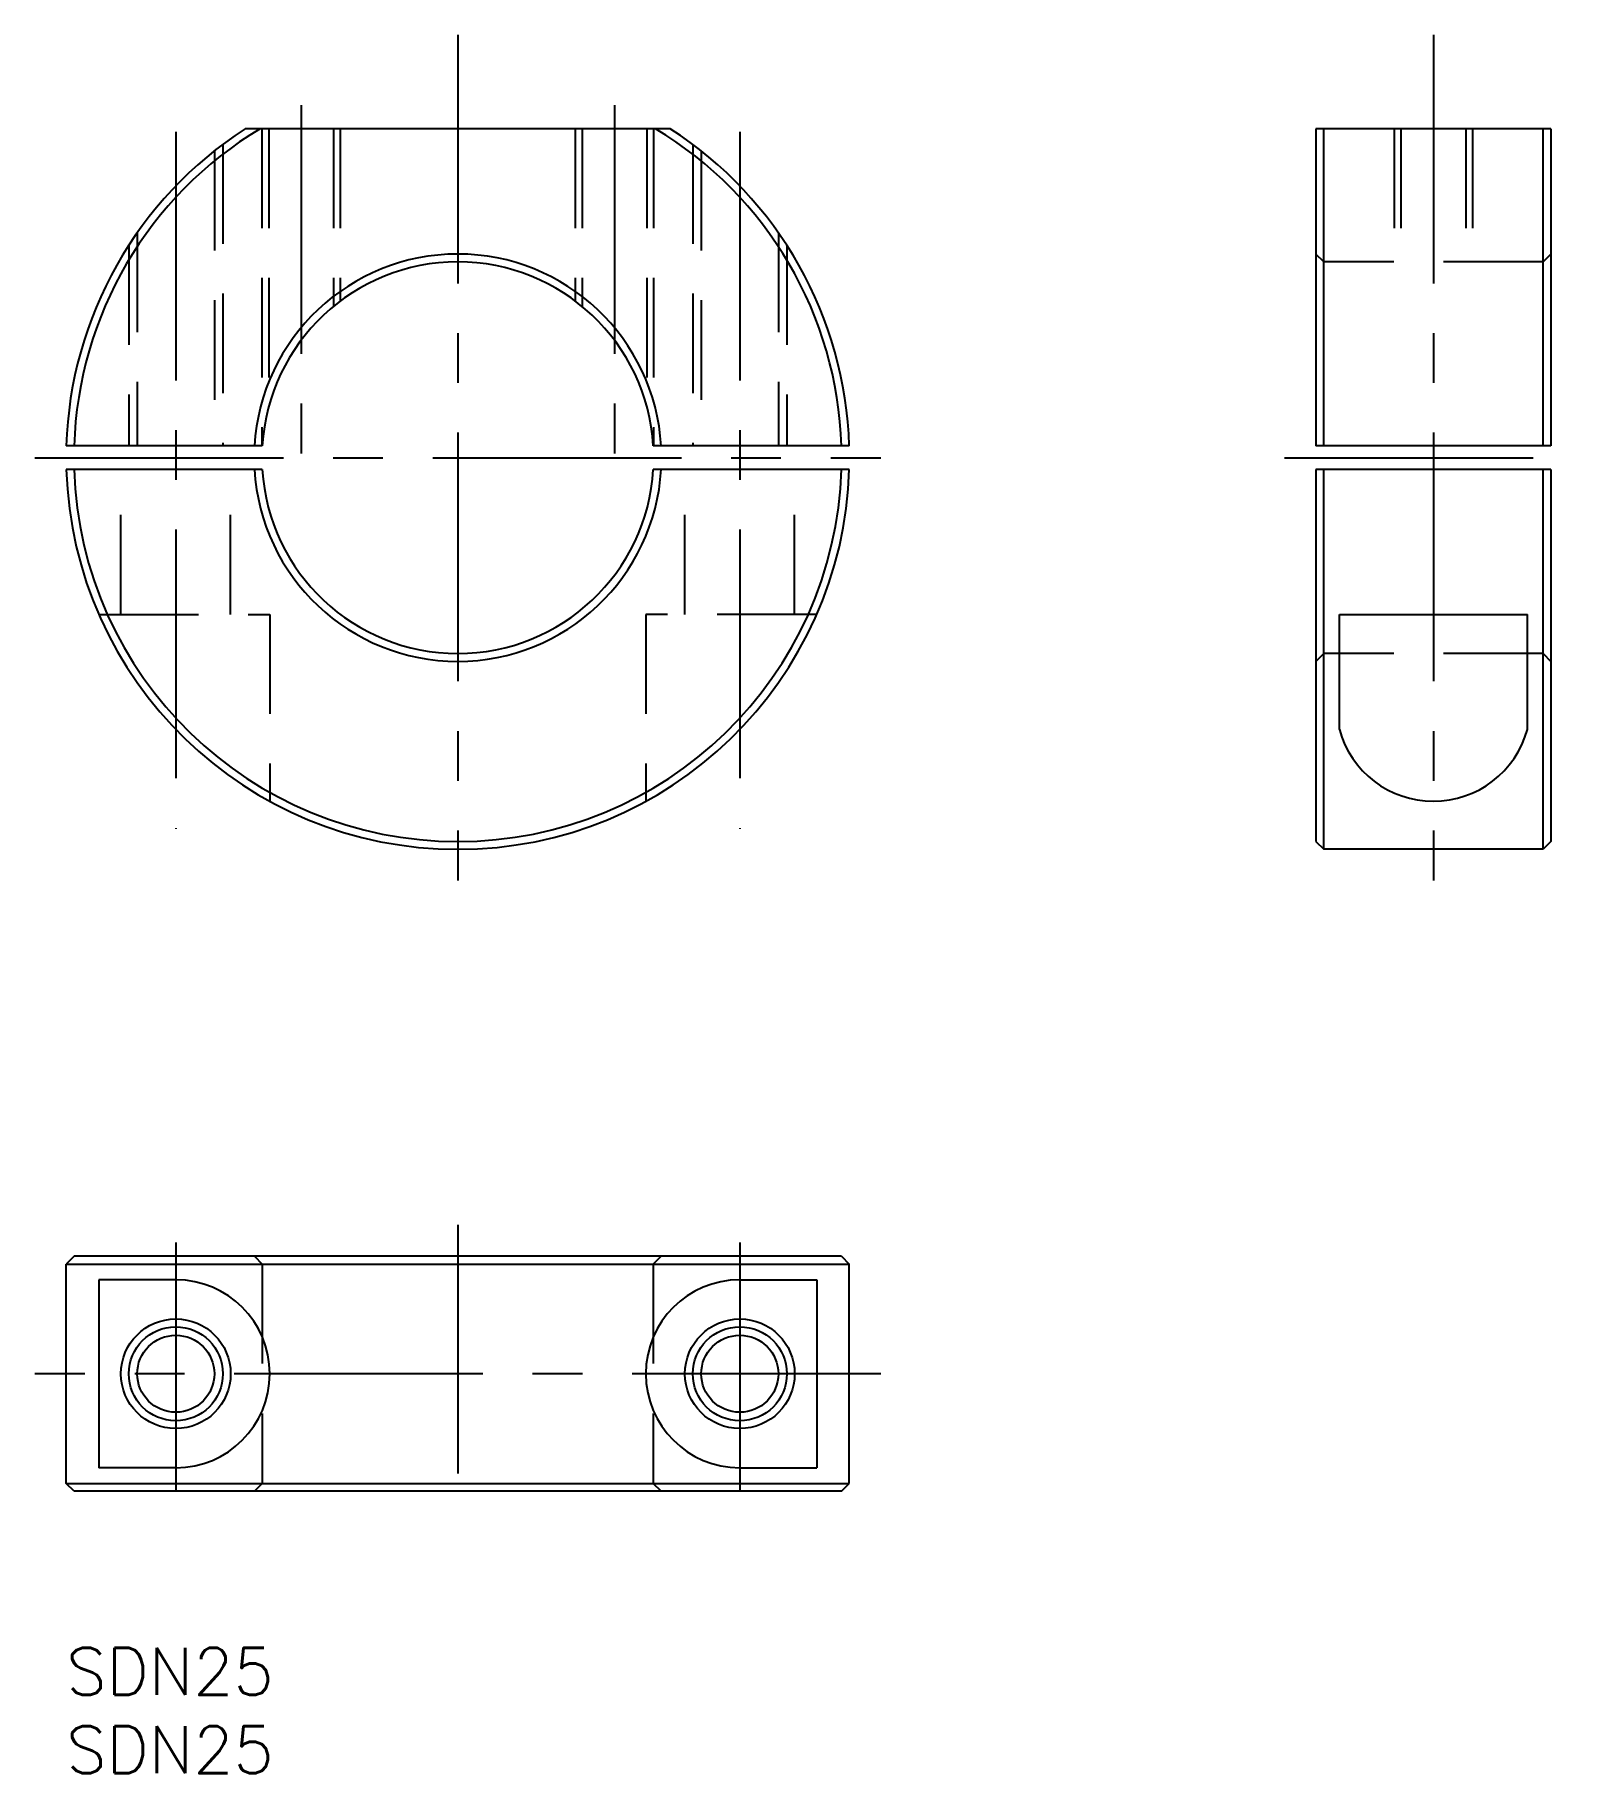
# Model space of a CAD drawing. Extents: x -2 to 97, y -8 to 103.
import ezdxf

# ---------------------------------------------------------------- set-up
doc = ezdxf.new("R2010")
doc.units = 0
doc.header["$LTSCALE"] = 0.5
doc.linetypes.add('CENTER', pattern=[50.8, 31.75, -6.35, 6.35, -6.35])
doc.linetypes.add('DASHED', pattern=[19.05, 12.7, -6.35])
for name, color, linetype in [('MSM_CENTER', 1, 'CENTER'), ('MSM_CONTINUOUS', 7, 'CONTINUOUS'), ('MSM_DASHED', 4, 'DASHED'), ('MSM_NARROW', 5, 'CONTINUOUS'), ('MSM_PART_NUMBER', 7, 'CONTINUOUS')]:
    doc.layers.add(name, color=color, linetype=linetype)
doc.styles.get("Standard").update_dxf_attribs({"font": 'txt.shx', "height": 3, "bigfont": 'bigfont.shx'})

# ---------------------------------------------------------------- blocks, each defined once
blk = doc.blocks.new('*U1')
at = {"layer": 'MSM_PART_NUMBER'}
blk.add_text('SDN25', height=3, dxfattribs=at).set_placement((0, -3))
blk = doc.blocks.new('*U2')
at = {"layer": 'MSM_PART_NUMBER'}
blk.add_text('SDN25', height=3, dxfattribs=at).set_placement((0, -8))

msp = doc.modelspace()

# ---------------------------------------------------------------- linework, layer by layer
at = {"layer": 'MSM_CENTER'}
for p, q in [((24.99, 102.98), (24.99, 48.98)), ((87.26, 102.98), (87.26, 48.98)), ((14.99, 98.48), (14.99, 75.64)), ((34.99, 98.48), (34.99, 75.64)), ((6.99, 96.79), (6.99, 52.29)), ((42.99, 96.79), (42.99, 52.29)), ((-2.01, 75.98), (51.99, 75.98)), ((77.76, 75.98), (96.76, 75.98)), ((24.99, 27), (24.99, 8)), ((6.99, 25.88), (6.99, 9.12)), ((42.99, 25.88), (42.99, 9.12)), ((51.99, 17.5), (-2.01, 17.5))]:
    msp.add_line(p, q, dxfattribs=at)
at = {"layer": 'MSM_CONTINUOUS'}
for p, q in [((38.55, 96.98), (11.42, 96.98)), ((79.76, 96.98), (79.76, 76.73)), ((94.76, 96.98), (79.76, 96.98)), ((80.26, 76.73), (80.26, 96.98)), ((94.26, 76.73), (94.26, 96.98)), ((94.76, 96.98), (94.76, 76.73)), ((12.51, 76.73), (0, 76.73)), ((49.98, 76.73), (37.47, 76.73)), ((94.76, 76.73), (79.76, 76.73)), ((12.51, 75.23), (0, 75.23)), ((49.98, 75.23), (37.47, 75.23)), ((79.76, 75.23), (79.76, 51.48)), ((94.76, 75.23), (79.76, 75.23)), ((80.26, 50.98), (80.26, 75.23)), ((94.26, 50.98), (94.26, 75.23)), ((94.76, 75.23), (94.76, 51.48)), ((81.26, 58.63), (81.26, 65.98)), ((81.26, 65.98), (93.26, 65.98)), ((93.26, 58.63), (93.26, 65.98)), ((79.76, 51.48), (80.26, 50.98)), ((94.76, 51.48), (94.26, 50.98)), ((94.26, 50.98), (80.26, 50.98)), ((0.5, 25), (0, 24.5)), ((0, 24.5), (49.98, 24.5)), ((0, 10.5), (0, 24.5)), ((49.48, 25), (0.5, 25)), ((49.48, 25), (49.98, 24.5)), ((49.98, 10.5), (49.98, 24.5)), ((6.99, 23.5), (2.08, 23.5)), ((2.08, 23.5), (2.08, 11.5)), ((42.99, 23.5), (47.9, 23.5)), ((47.9, 23.5), (47.9, 11.5)), ((6.99, 11.5), (2.08, 11.5)), ((42.99, 11.5), (47.9, 11.5)), ((0, 10.5), (49.98, 10.5)), ((0.5, 10), (0, 10.5)), ((49.48, 10), (0.5, 10)), ((49.48, 10), (49.98, 10.5))]:
    msp.add_line(p, q, dxfattribs=at)
for centre, radius in [((6.99, 17.5), 3.5), ((42.99, 17.5), 3.5), ((6.99, 17.5), 2.46), ((42.99, 17.5), 2.46)]:
    msp.add_circle(centre, radius, dxfattribs=at)
for centre, radius, start, end in [((24.99, 75.98), 25, 122.8599, 178.2809), ((24.99, 75.98), 24.5, 121.0027, 178.2458), ((24.99, 75.98), 24.5, 1.7542, 58.9973), ((24.99, 75.98), 25, 1.7191, 57.1401), ((24.99, 75.98), 13, 3.3074, 176.6926), ((24.99, 75.98), 12.5, 3.4398, 176.5602), ((24.99, 75.98), 25, 181.7191, 358.2809), ((24.99, 75.98), 24.5, 181.7542, 358.2458), ((24.99, 75.98), 13, 183.3074, 356.6926), ((24.99, 75.98), 12.5, 183.4398, 356.5602), ((87.26, 60.27), 6.22, 195.2601, 344.7399), ((6.99, 17.5), 6, 270, 90), ((42.99, 17.5), 6, 90, 270)]:
    msp.add_arc(centre, radius, start, end, dxfattribs=at)
at = {"layer": 'MSM_DASHED'}
for p, q in [((12.49, 96.98), (12.49, 76.73)), ((12.92, 96.98), (12.92, 79.24)), ((17.06, 96.98), (17.06, 85.64)), ((17.49, 96.98), (17.49, 85.98)), ((32.49, 96.98), (32.49, 85.98)), ((32.92, 96.98), (32.92, 85.64)), ((37.06, 96.98), (37.06, 79.24)), ((37.49, 96.98), (37.49, 76.73)), ((84.76, 96.98), (84.76, 88.48)), ((85.19, 96.98), (85.19, 88.48)), ((89.33, 96.98), (89.33, 88.48)), ((89.76, 96.98), (89.76, 88.48)), ((9.45, 95.56), (9.45, 76.73)), ((9.99, 95.98), (9.99, 76.73)), ((39.99, 95.98), (39.99, 76.73)), ((40.53, 95.56), (40.53, 76.73)), ((4.53, 90.35), (4.53, 76.73)), ((45.45, 90.35), (45.45, 76.73)), ((3.99, 89.54), (3.99, 76.73)), ((45.99, 89.54), (45.99, 76.73)), ((80.26, 88.48), (79.76, 88.98)), ((94.26, 88.48), (94.76, 88.98)), ((94.26, 88.48), (80.26, 88.48)), ((3.49, 65.98), (3.49, 75.23)), ((10.49, 65.98), (10.49, 75.23)), ((39.49, 65.98), (39.49, 75.23)), ((46.49, 65.98), (46.49, 75.23)), ((2.08, 65.98), (12.99, 65.98)), ((12.99, 65.98), (12.99, 54.05)), ((47.9, 65.98), (36.99, 65.98)), ((36.99, 65.98), (36.99, 54.05)), ((80.26, 63.48), (79.76, 62.98)), ((94.26, 63.48), (80.26, 63.48)), ((94.26, 63.48), (94.76, 62.98)), ((12.01, 25), (12.51, 24.5)), ((12.51, 24.5), (12.51, 10.5)), ((37.97, 25), (37.47, 24.5)), ((37.47, 24.5), (37.47, 10.5)), ((12.01, 10), (12.51, 10.5)), ((37.97, 10), (37.47, 10.5))]:
    msp.add_line(p, q, dxfattribs=at)
at = {"layer": 'MSM_NARROW'}
for centre in [(6.99, 17.5), (42.99, 17.5)]:
    msp.add_circle(centre, 3, dxfattribs=at)

# ---------------------------------------------------------------- block references
at = {"layer": 'MSM_CONTINUOUS'}
for name in ['*U1', '*U2']:
    msp.add_blockref(name, (0, 0), dxfattribs=at)

doc.saveas('drawing.dxf')
